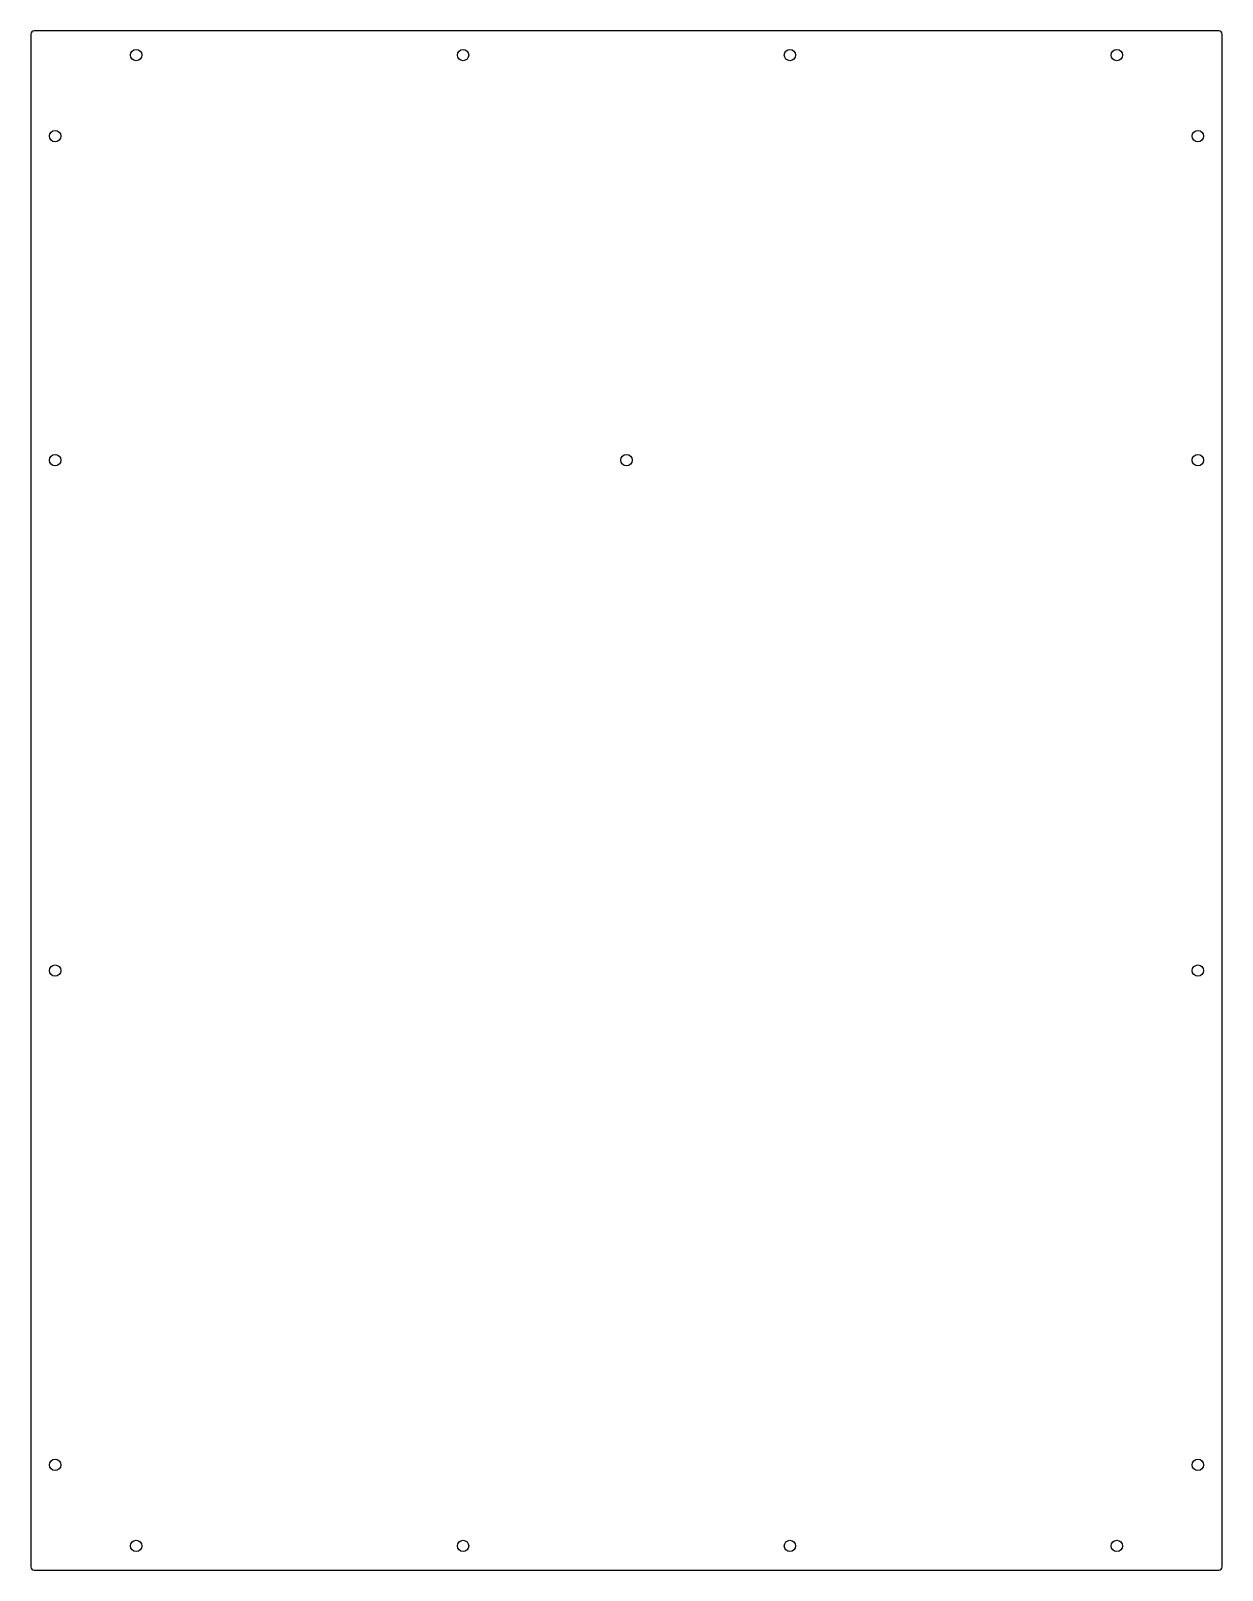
# Model space of a CAD drawing. Header units: millimetres. Extents: x -368 to 368, y -475 to 475.
import ezdxf

# ---------------------------------------------------------------- set-up
doc = ezdxf.new("R2010")
doc.units = ezdxf.units.MM
doc.layers.add('CUTOUTS', color=1, linetype='CONTINUOUS')
doc.layers.add('PERIMETER', color=5, linetype='CONTINUOUS')

msp = doc.modelspace()

# ---------------------------------------------------------------- linework, layer by layer
at = {"layer": 'CUTOUTS'}
for centre in [(-302.5, 460), (-100.83, 460), (100.83, 460), (302.5, 460), (-352.5, 410), (352.5, 410), (-352.5, 210), (0, 210), (352.5, 210), (-352.5, -105), (352.5, -105), (-352.5, -410), (352.5, -410), (-302.5, -460), (-100.83, -460), (100.83, -460), (302.5, -460)]:
    msp.add_circle(centre, 3.5, dxfattribs=at)
at = {"layer": 'PERIMETER'}
msp.add_lwpolyline([(-365.5, 475, 0.414214), (-367.5, 473), (-367.5, -473, 0.414214), (-365.5, -475), (365.5, -475, 0.414214), (367.5, -473), (367.5, 473, 0.414214), (365.5, 475)], format="xyb", close=True, dxfattribs=at)

doc.saveas('drawing.dxf')
